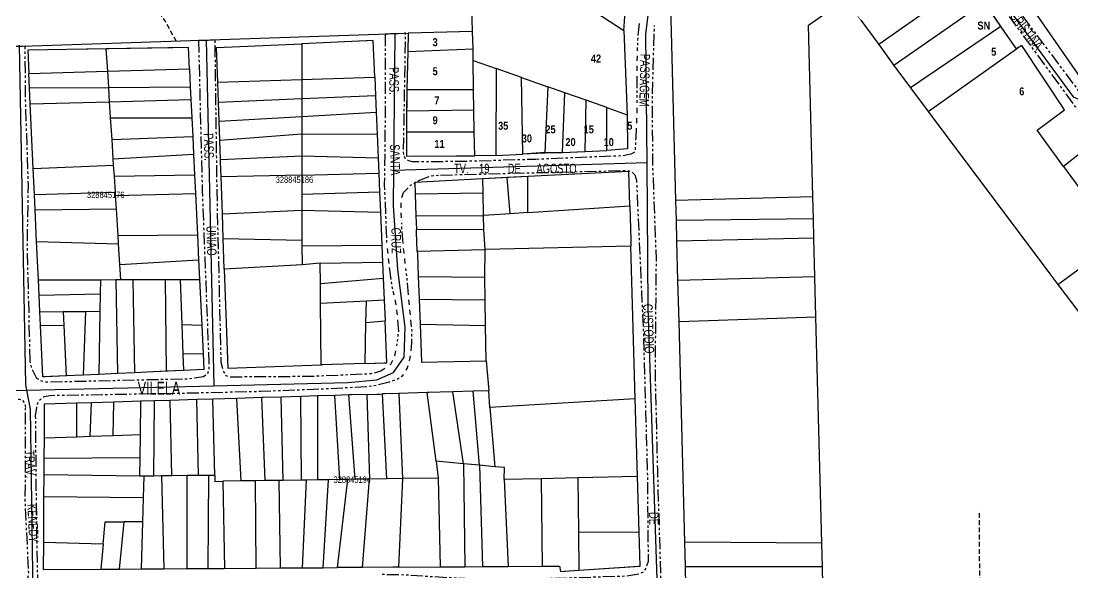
# Model space of a CAD drawing. Extents: x 204381 to 207261, y 4847713 to 4851061.
# Drawn here: x 205040.5 to 205369, y 4848781.6 to 4848954.1 of the extents above; entities that cross this region are included whole.
import ezdxf
from ezdxf.enums import TextEntityAlignment as Align

# ---------------------------------------------------------------- set-up
doc = ezdxf.new("R2010")
doc.units = 0
doc.header["$LTSCALE"] = 1.5
doc.header["$MEASUREMENT"] = 0
doc.linetypes.add('PHANTOMX2', pattern=[5, 2.5, -0.5, 0.5, -0.5, 0.5, -0.5])
doc.linetypes.add('TRACO_15', pattern=[3, 2, -1])
for name, color, linetype in [('CD-MALHA-LOTES', 40, 'CONTINUOUS'), ('CD_TXT_QUADRA', 7, 'CONTINUOUS'), ('RU-QUADRAS', 210, 'CONTINUOUS'), ('SV-CAMINHO-TRILHA', 20, 'CONTINUOUS'), ('SV-EIXO-RUA-N-PAV', 6, 'CONTINUOUS'), ('SV-RUA-NAO-PAV-S-GUIA-C-GUIA', 7, 'PHANTOMX2'), ('SV-TXT-RUA-N-PAV-S-GUIA-C-GUIA', 7, 'CONTINUOUS'), ('SV-TXT-VIAS-CONSTR', 7, 'CONTINUOUS'), ('Th_NmrPort', 7, 'CONTINUOUS')]:
    doc.layers.add(name, color=color, linetype=linetype)
doc.styles.add('3288-45-2D_TXT$0$ARIAL', font='ARIAL.TTF')
doc.styles.add('ARIAL', font='ARIAL.TTF')
doc.styles.get("Standard").update_dxf_attribs({"font": 'swisscbo.ttf'})

msp = doc.modelspace()

# ---------------------------------------------------------------- linework, layer by layer
at = {"layer": 'CD-MALHA-LOTES'}
for points in [[(205245.02, 4848898.07), (205243.24, 4848966.99), (205246.98, 4848975.34), (205248.97, 4848978.37), (205250.61, 4848980.32), (205252.41, 4848981.85), (205254.56, 4848983.14), (205257.48, 4848984.62), (205259.07, 4848984.93), (205260.4, 4848985.34), (205262.06, 4848985.76), (205264.15, 4848985.66), (205265.48, 4848985.29), (205268.67, 4848980.11), (205271.49, 4848978.06), (205277.95, 4848978.88), (205280.62, 4848982.62), (205286.25, 4848981.4), (205297.86, 4848961.02)], [(205287.8, 4848899.14), (205286.41, 4848952.84), (205297.86, 4848961.02)], [(205101.91, 4848935.02), (205101.53, 4848945.85), (205128.15, 4848947.03)], [(205150.95, 4848936.59), (205150.47, 4848948.02), (205128.15, 4848947.03)], [(205128.15, 4848947.03), (205128.17, 4848935.86)], [(205067.1, 4848945.42), (205042.57, 4848945.03), (205042.9, 4848937.75)], [(205093.06, 4848939.21), (205092.74, 4848945.82), (205067.1, 4848945.42)], [(205067.54, 4848938.47), (205067.1, 4848945.42)], [(205042.9, 4848937.75), (205067.54, 4848938.47)], [(205043.11, 4848933.22), (205042.9, 4848937.75)], [(205067.54, 4848938.47), (205093.06, 4848939.21)], [(205067.86, 4848933.4), (205067.54, 4848938.47)], [(205093.06, 4848939.21), (205093.33, 4848933.6)], [(205067.86, 4848933.4), (205093.33, 4848933.6)], [(205093.33, 4848933.6), (205093.53, 4848929.59)], [(205101.91, 4848935.02), (205128.17, 4848935.86)], [(205102.13, 4848928.8), (205101.91, 4848935.02)], [(205128.17, 4848935.86), (205150.95, 4848936.59)], [(205128.17, 4848935.86), (205128.17, 4848929.9)], [(205150.95, 4848936.59), (205151.19, 4848930.87)], [(205043.11, 4848933.22), (205067.86, 4848933.4)], [(205043.34, 4848928.25), (205043.11, 4848933.22)], [(205068.14, 4848928.91), (205067.86, 4848933.4)], [(205128.17, 4848929.9), (205151.19, 4848930.87)], [(205151.19, 4848930.87), (205151.42, 4848925.6)], [(205043.34, 4848928.25), (205068.14, 4848928.91)], [(205044.27, 4848908.07), (205043.34, 4848928.25)], [(205068.14, 4848928.91), (205093.53, 4848929.59)], [(205068.46, 4848923.85), (205068.14, 4848928.91)], [(205093.53, 4848929.59), (205093.8, 4848923.86)], [(205102.13, 4848928.8), (205128.17, 4848929.9)], [(205102.33, 4848922.83), (205102.13, 4848928.8)], [(205128.17, 4848929.9), (205128.18, 4848924.29)], [(205068.46, 4848923.85), (205093.8, 4848923.86)], [(205068.89, 4848917.11), (205068.46, 4848923.85)], [(205093.8, 4848923.86), (205094.09, 4848918.01)], [(205102.33, 4848922.83), (205128.18, 4848924.29)], [(205128.18, 4848924.29), (205151.42, 4848925.6)], [(205128.18, 4848924.29), (205128.18, 4848918.91)], [(205151.42, 4848925.6), (205151.7, 4848918.76)], [(205102.55, 4848916.84), (205102.33, 4848922.83)], [(205068.89, 4848917.11), (205094.09, 4848918.01)], [(205069.27, 4848911.05), (205068.89, 4848917.11)], [(205094.09, 4848918.01), (205094.35, 4848912.47)], [(205102.55, 4848916.84), (205128.18, 4848918.91)], [(205128.18, 4848918.91), (205128.19, 4848912.04)], [(205128.18, 4848918.91), (205151.7, 4848918.76)], [(205151.7, 4848918.76), (205152.01, 4848911.41)], [(205102.76, 4848910.84), (205102.55, 4848916.84)], [(205069.27, 4848911.05), (205094.35, 4848912.47)], [(205069.39, 4848909.11), (205069.27, 4848911.05)], [(205094.35, 4848912.47), (205094.66, 4848906.08)], [(205102.76, 4848910.84), (205128.19, 4848912.04)], [(205102.94, 4848905.47), (205102.79, 4848909.97), (205102.76, 4848910.84)], [(205128.19, 4848912.04), (205152.01, 4848911.41)], [(205128.19, 4848912.04), (205128.2, 4848905.96)], [(205152.01, 4848911.41), (205152.22, 4848906.59)], [(205044.27, 4848908.07), (205069.39, 4848909.11)], [(205044.65, 4848899.85), (205044.27, 4848908.07)], [(205069.61, 4848905.65), (205069.39, 4848909.11)], [(205230.61, 4848896.36), (205230.31, 4848907.13), (205198.73, 4848905.5)], [(205069.61, 4848905.65), (205094.66, 4848906.08)], [(205069.93, 4848900.6), (205069.61, 4848905.65)], [(205094.66, 4848906.08), (205094.94, 4848900.18)], [(205128.2, 4848905.96), (205102.94, 4848905.47)], [(205103.35, 4848893.9), (205102.94, 4848905.47)], [(205128.2, 4848905.96), (205152.22, 4848906.59)], [(205128.2, 4848905.96), (205128.2, 4848900.03)], [(205152.22, 4848906.59), (205152.46, 4848900.74)], [(205184.74, 4848904.78), (205163.42, 4848903.68), (205163.56, 4848900.08)], [(205192.28, 4848905.17), (205184.74, 4848904.78)], [(205184.82, 4848900.38), (205184.74, 4848904.78)], [(205198.73, 4848905.5), (205192.28, 4848905.17)], [(205193.2, 4848893.86), (205192.28, 4848905.17)], [(205198.73, 4848894.23), (205198.73, 4848905.5)], [(205044.65, 4848899.85), (205069.93, 4848900.6)], [(205070, 4848899.59), (205069.93, 4848900.6)], [(205128.2, 4848900.03), (205152.46, 4848900.74)], [(205152.46, 4848900.74), (205152.73, 4848894.38)], [(205044.86, 4848895.13), (205044.65, 4848899.85)], [(205070, 4848899.59), (205094.94, 4848900.18)], [(205070.26, 4848895.41), (205070, 4848899.59)], [(205094.94, 4848900.18), (205095.56, 4848887.32)], [(205128.2, 4848900.03), (205128.21, 4848894.97)], [(205163.56, 4848900.08), (205184.82, 4848900.38)], [(205163.56, 4848900.08), (205163.83, 4848893.18)], [(205184.95, 4848893.3), (205184.82, 4848900.38)], [(205287.8, 4848899.14), (205245.02, 4848898.07)], [(205245.18, 4848891.81), (205245.02, 4848898.07)], [(205287.98, 4848892.32), (205287.8, 4848899.14)], [(205044.86, 4848895.13), (205070.26, 4848895.41)], [(205045.32, 4848885.22), (205044.86, 4848895.13)], [(205070.79, 4848887.04), (205070.26, 4848895.41)], [(205103.35, 4848893.9), (205128.21, 4848894.97)], [(205128.21, 4848894.97), (205128.22, 4848885.59)], [(205128.21, 4848894.97), (205152.73, 4848894.38)], [(205152.73, 4848894.38), (205153.16, 4848884.01)], [(205198.73, 4848894.23), (205193.2, 4848893.86)], [(205198.73, 4848894.23), (205230.61, 4848896.36)], [(205230.61, 4848896.36), (205230.92, 4848885.67), (205230.97, 4848883.77)], [(205103.62, 4848886.12), (205103.35, 4848893.9)], [(205163.83, 4848893.18), (205184.95, 4848893.3)], [(205163.83, 4848893.18), (205163.99, 4848888.95)], [(205193.2, 4848893.86), (205184.95, 4848893.3)], [(205185.03, 4848889.1), (205184.95, 4848893.3)], [(205287.98, 4848892.32), (205245.18, 4848891.81)], [(205245.35, 4848885.33), (205245.18, 4848891.81)], [(205288.14, 4848886.21), (205287.98, 4848892.32)], [(205163.99, 4848888.95), (205185.03, 4848889.1)], [(205164.25, 4848882.22), (205164.03, 4848888.09), (205163.99, 4848888.95)], [(205185.48, 4848882.7), (205185.03, 4848889.1)], [(205045.87, 4848873.2), (205045.32, 4848885.22)], [(205045.32, 4848885.22), (205070.95, 4848884.48)], [(205070.79, 4848887.04), (205095.56, 4848887.32)], [(205070.95, 4848884.48), (205070.79, 4848887.04)], [(205071.36, 4848877.97), (205070.95, 4848884.48)], [(205095.56, 4848887.32), (205095.94, 4848879.48)], [(205103.96, 4848876.52), (205103.62, 4848886.12)], [(205103.62, 4848886.12), (205128.22, 4848885.59)], [(205128.22, 4848885.59), (205128.22, 4848883.9)], [(205288.14, 4848886.21), (205245.35, 4848885.33)], [(205245.67, 4848873), (205245.35, 4848885.33)], [(205288.45, 4848874.12), (205288.14, 4848886.21)], [(205128.22, 4848883.9), (205153.16, 4848884.01)], [(205128.22, 4848883.9), (205128.23, 4848877.96)], [(205153.16, 4848884.01), (205153.39, 4848878.71)], [(205164.25, 4848882.22), (205185.48, 4848882.7)], [(205164.25, 4848882.22), (205164.29, 4848881.21), (205164.56, 4848874.31)], [(205185.31, 4848874.03), (205185.48, 4848882.7)], [(205230.97, 4848883.77), (205185.48, 4848882.7)], [(205232.34, 4848836.02), (205230.97, 4848883.77)], [(205071.36, 4848877.97), (205095.94, 4848879.48)], [(205071.66, 4848873.29), (205071.36, 4848877.97)], [(205095.94, 4848879.48), (205096.24, 4848873.37)], [(205128.23, 4848877.96), (205103.96, 4848876.52)], [(205133.91, 4848878.42), (205128.23, 4848877.96)], [(205133.91, 4848878.42), (205153.39, 4848878.71)], [(205133.96, 4848872.06), (205133.91, 4848878.42)], [(205153.39, 4848878.71), (205153.6, 4848873.76)], [(205103.96, 4848876.52), (205105.04, 4848845.61), (205134.17, 4848846.61)], [(205164.56, 4848874.31), (205164.83, 4848867.18)], [(205164.56, 4848874.31), (205185.31, 4848874.03)], [(205045.87, 4848873.2), (205065.29, 4848873.27)], [(205046.09, 4848868.47), (205045.87, 4848873.2)], [(205065.29, 4848873.27), (205065.21, 4848868.87)], [(205065.29, 4848873.27), (205070.07, 4848873.28)], [(205070.07, 4848873.28), (205071.66, 4848873.29)], [(205070.07, 4848873.28), (205070.64, 4848843.92)], [(205071.66, 4848873.29), (205075.37, 4848873.3)], [(205075.37, 4848873.3), (205085.45, 4848873.34)], [(205075.37, 4848873.3), (205075.86, 4848844.16)], [(205085.45, 4848873.34), (205090.16, 4848873.35)], [(205085.45, 4848873.34), (205085.79, 4848844.62)], [(205090.16, 4848873.35), (205096.24, 4848873.37)], [(205090.16, 4848873.35), (205090.66, 4848859.28)], [(205096.24, 4848873.37), (205096.93, 4848859.02)], [(205133.96, 4848872.06), (205153.6, 4848873.76)], [(205134.01, 4848865.88), (205133.96, 4848872.06)], [(205153.6, 4848873.76), (205153.88, 4848866.99)], [(205185.44, 4848866.96), (205185.31, 4848874.03)], [(205288.45, 4848874.12), (205245.67, 4848873)], [(205246, 4848860.12), (205245.67, 4848873)], [(205288.78, 4848861.5), (205288.45, 4848874.12)], [(205046.09, 4848868.47), (205065.21, 4848868.87)], [(205046.33, 4848863.26), (205046.09, 4848868.47)], [(205065.21, 4848868.87), (205065.11, 4848863.37)], [(205134.01, 4848865.88), (205148.33, 4848866.68)], [(205134.17, 4848846.61), (205134.01, 4848865.88)], [(205148.2, 4848859.86), (205148.33, 4848866.68)], [(205148.33, 4848866.68), (205153.88, 4848866.99)], [(205153.88, 4848866.99), (205154.16, 4848860.36)], [(205164.83, 4848867.18), (205165.14, 4848859.34)], [(205164.83, 4848867.18), (205185.44, 4848866.96)], [(205185.58, 4848858.95), (205185.44, 4848866.96)], [(205046.33, 4848863.26), (205053.59, 4848863.3)], [(205046.52, 4848859), (205046.33, 4848863.26)], [(205053.59, 4848863.3), (205060.55, 4848863.34)], [(205053.59, 4848863.3), (205053.81, 4848858.96)], [(205060.55, 4848863.34), (205059.91, 4848843.42)], [(205060.55, 4848863.34), (205065.11, 4848863.37)], [(205065.11, 4848863.37), (205064.74, 4848843.64)], [(205288.78, 4848861.5), (205246, 4848860.12)], [(205290.62, 4848790.92), (205288.78, 4848861.5)], [(205054.6, 4848843.18), (205047.27, 4848842.84), (205046.52, 4848859)], [(205046.52, 4848859), (205053.81, 4848858.96)], [(205053.81, 4848858.96), (205054.6, 4848843.18)], [(205090.66, 4848859.28), (205096.93, 4848859.02)], [(205090.66, 4848859.28), (205090.99, 4848849.98)], [(205096.93, 4848859.02), (205097.36, 4848850.11)], [(205147.96, 4848847.08), (205154.71, 4848847.31), (205154.16, 4848860.36)], [(205147.96, 4848847.08), (205148.2, 4848859.86)], [(205148.2, 4848859.86), (205154.16, 4848860.36)], [(205165.14, 4848859.34), (205165.59, 4848847.45), (205185.79, 4848847.87)], [(205165.14, 4848859.34), (205185.58, 4848858.95)], [(205185.79, 4848847.87), (205185.58, 4848858.95)], [(205247.78, 4848791.2), (205246, 4848860.12)], [(205097.36, 4848850.11), (205090.99, 4848849.98)], [(205090.99, 4848849.98), (205091.17, 4848844.86)], [(205097.36, 4848850.11), (205097.6, 4848845.16), (205091.17, 4848844.86)], [(205091.17, 4848844.86), (205085.79, 4848844.62)], [(205147.96, 4848847.08), (205134.17, 4848846.61)], [(205185.79, 4848847.87), (205186.61, 4848838.54)], [(205059.91, 4848843.42), (205054.6, 4848843.18)], [(205064.74, 4848843.64), (205059.91, 4848843.42)], [(205070.64, 4848843.92), (205064.74, 4848843.64)], [(205075.86, 4848844.16), (205070.64, 4848843.92)], [(205085.79, 4848844.62), (205075.86, 4848844.16)], [(205175.31, 4848838.2), (205167.28, 4848837.96)], [(205181.65, 4848838.39), (205175.31, 4848838.2)], [(205178.72, 4848815.7), (205175.31, 4848838.2)], [(205186.61, 4848838.54), (205181.65, 4848838.39)], [(205183.64, 4848815.25), (205181.65, 4848838.39)], [(205186.92, 4848833.3), (205186.61, 4848838.54)], [(205069.45, 4848835), (205062.49, 4848834.79)], [(205069.29, 4848824.49), (205069.45, 4848835)], [(205077.9, 4848835.26), (205069.45, 4848835)], [(205077.76, 4848824.8), (205077.9, 4848835.26)], [(205082.15, 4848835.39), (205077.9, 4848835.26)], [(205081.96, 4848811.88), (205082.15, 4848835.39)], [(205087.01, 4848835.53), (205082.15, 4848835.39)], [(205095.41, 4848835.79), (205087.01, 4848835.53)], [(205087.53, 4848811.94), (205087.01, 4848835.53)], [(205100.33, 4848835.94), (205095.41, 4848835.79)], [(205095.94, 4848812.03), (205095.41, 4848835.79)], [(205107.87, 4848836.16), (205100.33, 4848835.94)], [(205101.02, 4848812.09), (205100.33, 4848835.94)], [(205115.68, 4848836.4), (205107.87, 4848836.16)], [(205109.19, 4848810.32), (205107.87, 4848836.16)], [(205121.67, 4848836.58), (205115.68, 4848836.4)], [(205116.76, 4848810.43), (205115.68, 4848836.4)], [(205127.83, 4848836.77), (205121.67, 4848836.58)], [(205122.3, 4848810.51), (205121.67, 4848836.58)], [(205133.15, 4848836.93), (205127.83, 4848836.77)], [(205128.03, 4848810.6), (205127.83, 4848836.77)], [(205138.45, 4848837.09), (205133.15, 4848836.93)], [(205133.21, 4848810.68), (205133.15, 4848836.93)], [(205142.86, 4848837.22), (205138.45, 4848837.09)], [(205140.04, 4848810.78), (205138.45, 4848837.09)], [(205148.52, 4848837.39), (205142.86, 4848837.22)], [(205144.8, 4848810.85), (205142.86, 4848837.22)], [(205148.52, 4848837.39), (205152.59, 4848837.51), (205153.42, 4848837.54)], [(205148.52, 4848837.39), (205149.31, 4848810.92)], [(205158.51, 4848837.69), (205153.42, 4848837.54)], [(205154.72, 4848811), (205153.42, 4848837.54)], [(205167.28, 4848837.96), (205158.51, 4848837.69)], [(205158.51, 4848837.69), (205159.62, 4848811.07)], [(205170.18, 4848816.49), (205167.28, 4848837.96)], [(205232.34, 4848836.02), (205186.92, 4848833.3)], [(205233.03, 4848811.68), (205232.34, 4848836.02)], [(205057.9, 4848834.65), (205047.72, 4848834.35), (205047.65, 4848823.69)], [(205057.86, 4848824.07), (205057.9, 4848834.65)], [(205062.49, 4848834.79), (205057.9, 4848834.65)], [(205062.04, 4848824.22), (205062.49, 4848834.79)], [(205186.92, 4848833.3), (205188.51, 4848814.8)], [(205047.65, 4848823.69), (205047.61, 4848817.34)], [(205057.86, 4848824.07), (205047.65, 4848823.69)], [(205062.04, 4848824.22), (205057.86, 4848824.07)], [(205069.29, 4848824.49), (205062.04, 4848824.22)], [(205077.76, 4848824.8), (205069.29, 4848824.49)], [(205077.67, 4848817.57), (205077.76, 4848824.8)], [(205047.61, 4848817.34), (205047.57, 4848812.26)], [(205077.67, 4848817.57), (205047.61, 4848817.34)], [(205077.6, 4848811.83), (205077.67, 4848817.57)], [(205170.18, 4848816.49), (205170.73, 4848811.24)], [(205178.72, 4848815.7), (205170.18, 4848816.49)], [(205178.72, 4848815.7), (205179.1, 4848783.51)], [(205183.64, 4848815.25), (205178.72, 4848815.7)], [(205183.64, 4848815.25), (205184.6, 4848783.55)], [(205188.51, 4848814.8), (205183.64, 4848815.25)], [(205047.57, 4848812.26), (205047.53, 4848805.35)], [(205077.6, 4848811.83), (205047.57, 4848812.26)], [(205081.96, 4848811.88), (205078.9, 4848811.84)], [(205084.31, 4848811.9), (205081.96, 4848811.88)], [(205087.53, 4848811.94), (205084.31, 4848811.9)], [(205084.31, 4848811.9), (205085.11, 4848782.88)], [(205092.36, 4848811.99), (205087.53, 4848811.94)], [(205095.94, 4848812.03), (205092.36, 4848811.99)], [(205092.37, 4848782.93), (205092.36, 4848811.99)], [(205099.08, 4848812.07), (205095.94, 4848812.03)], [(205098.91, 4848782.98), (205099.08, 4848812.07)], [(205101.02, 4848812.09), (205099.08, 4848812.07)], [(205101.02, 4848812.09), (205101.02, 4848810.19), (205103.52, 4848810.23)], [(205191.33, 4848810.79), (205191.48, 4848814.53), (205188.51, 4848814.8)], [(205078.9, 4848811.84), (205077.6, 4848811.83)], [(205078.72, 4848805.09), (205078.9, 4848811.84)], [(205109.19, 4848810.32), (205103.52, 4848810.23)], [(205103.52, 4848810.23), (205104.03, 4848783.01)], [(205113.73, 4848810.38), (205109.19, 4848810.32)], [(205116.76, 4848810.43), (205113.73, 4848810.38)], [(205113.87, 4848783.08), (205113.73, 4848810.38)], [(205121.11, 4848810.5), (205116.76, 4848810.43)], [(205122.3, 4848810.51), (205121.11, 4848810.5)], [(205121.48, 4848783.13), (205121.11, 4848810.5)], [(205128.03, 4848810.6), (205122.3, 4848810.51)], [(205129.57, 4848810.62), (205128.03, 4848810.6)], [(205129.57, 4848810.62), (205128.26, 4848783.17)], [(205133.21, 4848810.68), (205129.57, 4848810.62)], [(205136.55, 4848810.73), (205133.21, 4848810.68)], [(205134.85, 4848783.22), (205136.55, 4848810.73)], [(205140.04, 4848810.78), (205136.55, 4848810.73)], [(205142.44, 4848810.82), (205139.24, 4848783.25)], [(205142.44, 4848810.82), (205140.04, 4848810.78)], [(205144.8, 4848810.85), (205142.44, 4848810.82)], [(205149.31, 4848810.92), (205144.8, 4848810.85)], [(205147.08, 4848783.3), (205149.31, 4848810.92)], [(205154.72, 4848811), (205149.31, 4848810.92)], [(205159.62, 4848811.07), (205154.72, 4848811)], [(205159.62, 4848811.07), (205158.37, 4848783.37)], [(205170.73, 4848811.24), (205159.62, 4848811.07)], [(205170.73, 4848811.24), (205171.39, 4848783.46)], [(205202.95, 4848811.04), (205191.33, 4848810.79)], [(205191.33, 4848810.79), (205192.64, 4848783.6)], [(205214.43, 4848811.28), (205202.95, 4848811.04)], [(205202.95, 4848811.04), (205203.23, 4848783.67)], [(205233.03, 4848811.68), (205214.43, 4848811.28)], [(205214.43, 4848811.28), (205214.61, 4848794.19)], [(205233.53, 4848794.33), (205233.03, 4848811.68)], [(205047.53, 4848805.35), (205047.43, 4848791.1)], [(205078.72, 4848805.09), (205047.53, 4848805.35)], [(205078.52, 4848797.58), (205078.72, 4848805.09)], [(205066.12, 4848790.61), (205066.79, 4848797.52), (205072.69, 4848797.55)], [(205071.25, 4848782.79), (205072.69, 4848797.55)], [(205078.52, 4848797.58), (205072.69, 4848797.55)], [(205078.13, 4848782.84), (205078.52, 4848797.58)], [(205233.53, 4848794.33), (205214.61, 4848794.19)], [(205214.61, 4848794.19), (205214.74, 4848782.46)], [(205214.74, 4848782.46), (205233.83, 4848783.74), (205233.53, 4848794.33)], [(205047.43, 4848791.1), (205047.38, 4848782.63), (205065.37, 4848782.75)], [(205066.12, 4848790.61), (205047.43, 4848791.1)], [(205066.12, 4848790.61), (205065.37, 4848782.75)], [(205290.62, 4848790.92), (205247.78, 4848791.2)], [(205247.98, 4848783.44), (205247.78, 4848791.2)], [(205290.81, 4848783.45), (205290.62, 4848790.92)], [(205065.37, 4848782.75), (205071.25, 4848782.79)], [(205071.25, 4848782.79), (205078.13, 4848782.84)], [(205078.13, 4848782.84), (205085.11, 4848782.88)], [(205085.11, 4848782.88), (205092.37, 4848782.93)], [(205092.37, 4848782.93), (205098.91, 4848782.98)], [(205098.91, 4848782.98), (205104.03, 4848783.01)], [(205104.03, 4848783.01), (205113.87, 4848783.08)], [(205113.87, 4848783.08), (205121.48, 4848783.13)], [(205121.48, 4848783.13), (205128.26, 4848783.17)], [(205128.26, 4848783.17), (205134.85, 4848783.22)], [(205134.85, 4848783.22), (205139.24, 4848783.25)], [(205147.08, 4848783.3), (205145.4, 4848783.29), (205139.24, 4848783.25)], [(205158.37, 4848783.37), (205156.64, 4848783.36), (205147.08, 4848783.3)], [(205158.37, 4848783.37), (205171.39, 4848783.46)], [(205171.39, 4848783.46), (205179.1, 4848783.51)], [(205179.1, 4848783.51), (205184.6, 4848783.55)], [(205184.6, 4848783.55), (205192.64, 4848783.6)], [(205192.64, 4848783.6), (205203.23, 4848783.67)], [(205203.23, 4848783.67), (205208.67, 4848783.71), (205208.98, 4848782.07), (205214.74, 4848782.46)], [(205290.81, 4848783.45), (205247.98, 4848783.44)], [(205248.14, 4848777.44), (205247.98, 4848783.44)], [(205290.96, 4848777.81), (205290.81, 4848783.45)]]:
    msp.add_lwpolyline(points, dxfattribs=at)
at = {"layer": 'CD-MALHA-LOTES', "linetype": 'Continuous'}
for points in [[(205180.63, 4848982.69), (205228.71, 4848951.19)], [(205181.46, 4848950.83), (205180.63, 4848982.69)], [(205228.71, 4848951.19), (205230.12, 4848969.82)], [(205336.84, 4848966.81), (205308.44, 4848946.85)], [(205341.39, 4848959.94), (205313.07, 4848940.2)], [(205346.51, 4848952.47), (205341.39, 4848959.94)], [(205355, 4848960.01), (205372.91, 4848934.05)], [(205302.77, 4848954.39), (205308.44, 4848946.85)], [(204975.85, 4848944.05), (205161.37, 4848950.34)], [(205161.37, 4848950.34), (205161.31, 4848944.63)], [(205181.46, 4848950.83), (205161.37, 4848950.34)], [(205181.69, 4848945.4), (205181.46, 4848950.83)], [(205228.71, 4848951.19), (205229.82, 4848924.83)], [(205346.51, 4848952.47), (205318.25, 4848933.28)], [(205351.46, 4848945.43), (205346.51, 4848952.47)], [(205308.44, 4848946.85), (205313.07, 4848940.2)], [(205161.31, 4848944.63), (205161.02, 4848932.61)], [(205161.31, 4848944.63), (205181.69, 4848945.4)], [(205181.64, 4848941.84), (205181.69, 4848945.4)], [(205323.79, 4848925.87), (205351.46, 4848945.43)], [(205353.03, 4848946.54), (205351.46, 4848945.43)], [(205366.42, 4848926.33), (205353.03, 4848946.54)], [(205181.64, 4848941.84), (205188.91, 4848939.26)], [(205181.76, 4848932.58), (205181.64, 4848941.84)], [(205313.07, 4848940.2), (205318.25, 4848933.28)], [(205188.91, 4848939.26), (205188.8, 4848912.12)], [(205196.82, 4848936.49), (205188.91, 4848939.26)], [(205196.82, 4848936.49), (205204.99, 4848933.6)], [(205197.16, 4848912.51), (205196.82, 4848936.49)], [(205204.99, 4848933.6), (205204.06, 4848913)], [(205210.36, 4848931.71), (205204.99, 4848933.6)], [(205161.02, 4848932.61), (205160.88, 4848925.91)], [(205181.76, 4848932.58), (205161.02, 4848932.61)], [(205181.9, 4848926.23), (205181.76, 4848932.58)], [(205209.61, 4848913.01), (205210.36, 4848931.71)], [(205217.01, 4848929.36), (205210.36, 4848931.71)], [(205318.25, 4848933.28), (205323.79, 4848925.87)], [(205216.66, 4848913.33), (205217.01, 4848929.36)], [(205223.49, 4848927.07), (205217.01, 4848929.36)], [(205223.45, 4848913.67), (205223.49, 4848927.07)], [(205223.49, 4848927.07), (205229.82, 4848924.83)], [(205181.9, 4848926.23), (205160.88, 4848925.91)], [(205160.88, 4848925.91), (205160.89, 4848919.51)], [(205182.05, 4848919.47), (205181.9, 4848926.23)], [(205229.82, 4848924.83), (205229.95, 4848914.23)], [(205323.79, 4848925.87), (205361.78, 4848875.08)], [(205357.84, 4848920.06), (205366.42, 4848926.33)], [(205160.89, 4848919.51), (205182.05, 4848919.47)], [(205160.89, 4848919.51), (205160.91, 4848911.86)], [(205182.22, 4848912.03), (205182.05, 4848919.47)], [(205366.13, 4848908.65), (205357.84, 4848920.06)], [(205229.95, 4848914.23), (205223.45, 4848913.67)], [(205373.99, 4848914.9), (205366.13, 4848908.65)], [(205160.91, 4848911.86), (205182.22, 4848912.03)], [(205188.8, 4848912.12), (205182.22, 4848912.03)], [(205188.8, 4848912.12), (205197.16, 4848912.51)], [(205204.06, 4848913), (205197.16, 4848912.51)], [(205204.06, 4848913), (205209.61, 4848913.01)], [(205209.61, 4848913.01), (205216.66, 4848913.33)], [(205216.66, 4848913.33), (205223.45, 4848913.67)], [(205366.13, 4848908.65), (205383.05, 4848885.49)], [(205364.31, 4848871.73), (205383.05, 4848885.49)], [(205361.78, 4848875.08), (205364.31, 4848871.73)], [(205364.31, 4848871.73), (205387.99, 4848840.64)]]:
    msp.add_lwpolyline(points, dxfattribs=at)
at = {"layer": 'RU-QUADRAS', "color": 6, "linetype": 'Continuous', "const_width": 0.18}
for points in [[(205626.68, 4849263.83, 0.003316), (205455.52, 4849138.96, -0.006198), (205391.26, 4849093.28), (205267.37, 4849003.05), (205274.12, 4848994.14), (205244.28, 4848988.93), (205236.59, 4848981.24), (205230.12, 4848969.82), (205228.71, 4848951.19, -0.014912), (205229.95, 4848914.23), (205223.45, 4848913.67), (205188.8, 4848912.12), (205160.91, 4848911.86), (205161.37, 4848950.34), (204691.99, 4848934.59), (204689.56, 4849036.86), (204682.04, 4849310.52, 0.006191)], [(205427.34, 4848788.96, -0.005583), (205297.86, 4848961.02), (205326.93, 4848980.34), (205336.84, 4848966.81), (205351.46, 4848945.43), (205353.03, 4848946.54), (205366.42, 4848926.33), (205357.84, 4848920.06), (205366.13, 4848908.65), (205389.66, 4848927.35)], [(205297.86, 4848961.02, 0.00551), (205387.99, 4848840.64)]]:
    msp.add_lwpolyline(points, format="xyb", dxfattribs=at)
for points in [[(205337.78, 4848984.81), (205371.48, 4849008.62), (205409.58, 4849036.62), (205427.59, 4849050.68), (205457.18, 4849072.04), (205493.67, 4849025.04), (205470.03, 4849005.58), (205372.91, 4848934.05)], [(205101.53, 4848945.85), (205150.47, 4848948.02), (205154.71, 4848847.31), (205105.04, 4848845.61)], [(205042.57, 4848945.03), (205092.74, 4848945.82), (205097.6, 4848845.16), (205047.27, 4848842.84)], [(205047.38, 4848782.63), (205047.72, 4848834.35), (205186.61, 4848838.54), (205185.79, 4848847.87), (205165.59, 4848847.45), (205163.42, 4848903.68), (205230.31, 4848907.13), (205233.83, 4848783.74), (205208.98, 4848782.07), (205208.67, 4848783.71)]]:
    msp.add_lwpolyline(points, close=True, dxfattribs=at)
msp.add_lwpolyline([(204962.07, 4848635.96), (205190.61, 4848639.67), (205191.32, 4848652.74), (205240.21, 4848653.12), (205240.22, 4848642.3), (205250.88, 4848641.59), (205248.65, 4848712.32), (205292.84, 4848714.03), (205292.29, 4848719.67), (205249.62, 4848719.95), (205243.24, 4848966.99)], dxfattribs=at)
at = {"layer": 'SV-CAMINHO-TRILHA', "linetype": 'TRACO_15', "ltscale": 0.5, "flags": 128}
for points in [[(205089, 4848947.78), (205085.44, 4848954.18), (205082.61, 4848958.44), (205080.24, 4848962.9), (205077.82, 4848965.41), (205074.77, 4848968.47)], [(205089, 4848947.78), (205085.44, 4848954.18), (205082.61, 4848958.44), (205080.24, 4848962.9), (205077.82, 4848965.41), (205074.77, 4848968.47)], [(205342.27, 4848632.42), (205342.23, 4848635.53), (205341.76, 4848640.93), (205341.73, 4848646.08), (205341.66, 4848651.48), (205341.69, 4848656.68), (205341.92, 4848662.09), (205342.35, 4848667.69), (205342.43, 4848673.34), (205342.46, 4848678.99), (205342.43, 4848684.09), (205342.01, 4848689.44), (205341.44, 4848695.05), (205341.17, 4848700.55), (205341.2, 4848706.25), (205341.23, 4848712.21), (205341.26, 4848717.51), (205341.14, 4848723.61), (205340.87, 4848728.66), (205340.9, 4848733.66), (205340.88, 4848739.32), (205340.75, 4848744.32), (205340.53, 4848750.02), (205340.32, 4848755.82), (205340.15, 4848761.78), (205340.18, 4848767.13), (205340.15, 4848772.28), (205340.08, 4848777.58), (205339.91, 4848783.23), (205339.89, 4848788.29), (205339.82, 4848794.09), (205339.8, 4848799.24), (205339.81, 4848801.09)], [(205342.27, 4848632.42), (205342.23, 4848635.53), (205341.76, 4848640.93), (205341.73, 4848646.08), (205341.66, 4848651.48), (205341.69, 4848656.68), (205341.92, 4848662.09), (205342.35, 4848667.69), (205342.43, 4848673.34), (205342.46, 4848678.99), (205342.43, 4848684.09), (205342.01, 4848689.44), (205341.44, 4848695.05), (205341.17, 4848700.55), (205341.2, 4848706.25), (205341.23, 4848712.21), (205341.26, 4848717.51), (205341.14, 4848723.61), (205340.87, 4848728.66), (205340.9, 4848733.66), (205340.88, 4848739.32), (205340.75, 4848744.32), (205340.53, 4848750.02), (205340.32, 4848755.82), (205340.15, 4848761.78), (205340.18, 4848767.13), (205340.15, 4848772.28), (205340.08, 4848777.58), (205339.91, 4848783.23), (205339.89, 4848788.29), (205339.82, 4848794.09), (205339.8, 4848799.24), (205339.81, 4848801.09)]]:
    msp.add_lwpolyline(points, dxfattribs=at)
at = {"layer": 'SV-EIXO-RUA-N-PAV', "flags": 128}
for points in [[(205328.53, 4848987.53), (205336.52, 4848974.94), (205369.07, 4848930.41), (205372.75, 4848928.88), (205377.05, 4848930.72)], [(205328.53, 4848987.53), (205336.52, 4848974.94), (205369.07, 4848930.41), (205372.75, 4848928.88), (205377.05, 4848930.72)], [(205023.83, 4848639.7), (205061.92, 4848640.96), (205073.74, 4848641.36), (205117.62, 4848644.67), (205120.93, 4848644.56), (205140.57, 4848643.96), (205154.76, 4848644.43), (205171.32, 4848646.8), (205178.66, 4848650.13), (205184.33, 4848652.71), (205194.5, 4848654.37), (205238.5, 4848655.31), (205241.81, 4848656.85), (205243, 4848662.05), (205241.62, 4848704.17), (205239.15, 4848779.55), (205236.37, 4848864.43), (205236, 4848909.81), (205235.66, 4848950.18), (205237.67, 4848966.86)], [(205023.83, 4848639.7), (205061.92, 4848640.96), (205073.74, 4848641.36), (205117.62, 4848644.67), (205120.93, 4848644.56), (205140.57, 4848643.96), (205154.76, 4848644.43), (205171.32, 4848646.8), (205178.66, 4848650.13), (205184.33, 4848652.71), (205194.5, 4848654.37), (205238.5, 4848655.31), (205241.81, 4848656.85), (205243, 4848662.05), (205241.62, 4848704.17), (205239.15, 4848779.55), (205236.37, 4848864.43), (205236, 4848909.81), (205235.66, 4848950.18), (205237.67, 4848966.86)], [(204674.43, 4848829.35), (204711.88, 4848830.8), (204795.33, 4848831.31), (204804.96, 4848831.37), (204819.79, 4848832.8), (204825.21, 4848834.51), (204858.08, 4848835.89), (204865.97, 4848836.22), (204922.23, 4848836.45), (204982.15, 4848837.83), (205042.21, 4848838.68), (205042.21, 4848838.68), (205100.66, 4848840.07), (205142.51, 4848841.07), (205151.63, 4848841.92), (205156.77, 4848844.2), (205160.19, 4848849.05), (205160.47, 4848858.46), (205158.19, 4848876.42), (205156.77, 4848896.37), (205156.88, 4848907.44), (205157.34, 4848950.25)], [(204674.43, 4848829.35), (204711.88, 4848830.8), (204795.33, 4848831.31), (204804.96, 4848831.37), (204819.79, 4848832.8), (204825.21, 4848834.51), (204858.08, 4848835.89), (204865.97, 4848836.22), (204922.23, 4848836.45), (204982.15, 4848837.83), (205042.21, 4848838.68), (205042.21, 4848838.68), (205100.66, 4848840.07), (205142.51, 4848841.07), (205151.63, 4848841.92), (205156.77, 4848844.2), (205160.19, 4848849.05), (205160.47, 4848858.46), (205158.19, 4848876.42), (205156.77, 4848896.37), (205156.88, 4848907.44), (205157.34, 4848950.25)], [(205098.32, 4848948.26), (205100.66, 4848840.07)], [(205098.32, 4848948.26), (205100.66, 4848840.07)], [(205039.88, 4848946.55), (205041.87, 4848840.5), (205042.21, 4848838.68), (205043.3, 4848832.8), (205044.19, 4848774.38)], [(205039.88, 4848946.55), (205041.87, 4848840.5), (205042.21, 4848838.68), (205043.3, 4848832.8), (205044.19, 4848774.38)], [(205236, 4848909.81), (205156.88, 4848907.44)], [(205236, 4848909.81), (205156.88, 4848907.44)]]:
    msp.add_lwpolyline(points, dxfattribs=at)
at = {"layer": 'SV-RUA-NAO-PAV-S-GUIA-C-GUIA', "flags": 128}
for points in [[(205340.23, 4848967.68), (205369.67, 4848927.46), (205371.01, 4848926.84), (205372.81, 4848926.52), (205374.46, 4848926.6), (205377.53, 4848928.17), (205390.12, 4848937.28), (205412.96, 4848954.65), (205434.89, 4848969.46), (205480.7, 4848999.79), (205532.28, 4849037.98), (205552.13, 4849053.88), (205563.54, 4849064.81), (205577.84, 4849075.32), (205581.73, 4849077.9), (205604.05, 4849092.7), (205631.92, 4849112.07)], [(205340.23, 4848967.68), (205369.67, 4848927.46), (205371.01, 4848926.84), (205372.81, 4848926.52), (205374.46, 4848926.6), (205377.53, 4848928.17), (205390.12, 4848937.28), (205412.96, 4848954.65), (205434.89, 4848969.46), (205480.7, 4848999.79), (205532.28, 4849037.98), (205552.13, 4849053.88), (205563.54, 4849064.81), (205577.84, 4849075.32), (205581.73, 4849077.9), (205604.05, 4849092.7), (205631.92, 4849112.07)], [(205233.5, 4848953.33), (205233.11, 4848949.37), (205232.93, 4848944.85)], [(205233.5, 4848953.33), (205233.11, 4848949.37), (205232.93, 4848944.85)], [(205154.16, 4848950.08), (205154.2, 4848925.14), (205153.94, 4848903.07), (205154.67, 4848884.97), (205154.7, 4848884.63)], [(205154.16, 4848950.08), (205154.2, 4848925.14), (205153.94, 4848903.07), (205154.67, 4848884.97), (205154.7, 4848884.63)], [(205232.62, 4848920.65), (205232.48, 4848917.62), (205232.31, 4848914.07), (205231.96, 4848913.08), (205230.91, 4848912.51), (205228.35, 4848911.98), (205201.25, 4848910.89), (205177.85, 4848910.19), (205162.72, 4848910.12), (205161.57, 4848910.41), (205160.52, 4848911.08), (205160.05, 4848912.22), (205159.95, 4848913.65), (205160.61, 4848950.32), (205154.16, 4848950.08)], [(205232.62, 4848920.65), (205232.48, 4848917.62), (205232.31, 4848914.07), (205231.96, 4848913.08), (205230.91, 4848912.51), (205228.35, 4848911.98), (205201.25, 4848910.89), (205177.85, 4848910.19), (205162.72, 4848910.12), (205161.57, 4848910.41), (205160.52, 4848911.08), (205160.05, 4848912.22), (205159.95, 4848913.65), (205160.61, 4848950.32), (205154.16, 4848950.08)], [(205197.5, 4848652.08), (205239.48, 4848653.25), (205241.77, 4848654.41), (205243.04, 4848655.58), (205244.11, 4848657.82), (205244.22, 4848661.73), (205244.03, 4848679.34), (205243.91, 4848694.81), (205243.18, 4848709.95), (205241.64, 4848740.57), (205240.48, 4848775.19), (205239.33, 4848814.05), (205238.6, 4848844.82), (205238.93, 4848879.68), (205237.79, 4848910.09), (205237.7, 4848930.7), (205238.13, 4848946.25), (205238.32, 4848952.69)], [(205197.5, 4848652.08), (205239.48, 4848653.25), (205241.77, 4848654.41), (205243.04, 4848655.58), (205244.11, 4848657.82), (205244.22, 4848661.73), (205244.03, 4848679.34), (205243.91, 4848694.81), (205243.18, 4848709.95), (205241.64, 4848740.57), (205240.48, 4848775.19), (205239.33, 4848814.05), (205238.6, 4848844.82), (205238.93, 4848879.68), (205237.79, 4848910.09), (205237.7, 4848930.7), (205238.13, 4848946.25), (205238.32, 4848952.69)], [(205095.89, 4848948), (205097.06, 4848901.01), (205099.12, 4848847.63), (205099.16, 4848845.33), (205098.7, 4848843.83), (205097.45, 4848842.89), (205092.54, 4848842.21), (205048.19, 4848841.19), (205046.68, 4848841.67), (205045.44, 4848842.41), (205044.58, 4848844.02), (205043.71, 4848845.88), (205043.34, 4848847.86), (205043.31, 4848848.16)], [(205095.89, 4848948), (205097.06, 4848901.01), (205099.12, 4848847.63), (205099.16, 4848845.33), (205098.7, 4848843.83), (205097.45, 4848842.89), (205092.54, 4848842.21), (205048.19, 4848841.19), (205046.68, 4848841.67), (205045.44, 4848842.41), (205044.58, 4848844.02), (205043.71, 4848845.88), (205043.34, 4848847.86), (205043.31, 4848848.16)], [(205154.13, 4848845.54), (205152.85, 4848844.62), (205149.8, 4848843.83), (205131.54, 4848842.99), (205105.78, 4848842.81), (205104.55, 4848843.19), (205103.62, 4848844.79), (205103, 4848847.39), (205101.71, 4848900.89), (205101.08, 4848948.17), (205095.89, 4848948)], [(205154.13, 4848845.54), (205152.85, 4848844.62), (205149.8, 4848843.83), (205131.54, 4848842.99), (205105.78, 4848842.81), (205104.55, 4848843.19), (205103.62, 4848844.79), (205103, 4848847.39), (205101.71, 4848900.89), (205101.08, 4848948.17), (205095.89, 4848948)], [(205043.34, 4848847.86), (205042.42, 4848883.53), (205042.77, 4848902.93), (205041.91, 4848929.14), (205041.76, 4848946.26), (205038.1, 4848946.14)], [(205043.34, 4848847.86), (205042.42, 4848883.53), (205042.77, 4848902.93), (205041.91, 4848929.14), (205041.76, 4848946.26), (205038.1, 4848946.14)], [(205232.85, 4848940.11), (205232.84, 4848938.52)], [(205232.85, 4848940.11), (205232.84, 4848938.52)], [(205232.87, 4848943.27), (205232.87, 4848943.22), (205232.86, 4848941.69)], [(205232.87, 4848943.27), (205232.87, 4848943.22), (205232.86, 4848941.69)], [(205232.84, 4848936.94), (205232.8, 4848929.97), (205232.79, 4848928.55)], [(205232.84, 4848936.94), (205232.8, 4848929.97), (205232.79, 4848928.55)], [(205232.78, 4848926.96), (205232.77, 4848925.38)], [(205232.78, 4848926.96), (205232.77, 4848925.38)], [(205232.75, 4848923.8), (205232.68, 4848922.22)], [(205232.75, 4848923.8), (205232.68, 4848922.22)], [(205171.48, 4848905.99), (205230.02, 4848907.43), (205231.2, 4848907.04), (205232.22, 4848906.1), (205232.7, 4848904.37), (205234.86, 4848856.19), (205236.08, 4848814.27), (205236.35, 4848785.2), (205235.68, 4848783.1), (205234.82, 4848781.86), (205233.39, 4848781.2), (205229.27, 4848780.53), (205192.25, 4848779.38), (205174.71, 4848780), (205159.31, 4848780.97), (205153.28, 4848781.05)], [(205171.48, 4848905.99), (205230.02, 4848907.43), (205231.2, 4848907.04), (205232.22, 4848906.1), (205232.7, 4848904.37), (205234.86, 4848856.19), (205236.08, 4848814.27), (205236.35, 4848785.2), (205235.68, 4848783.1), (205234.82, 4848781.86), (205233.39, 4848781.2), (205229.27, 4848780.53), (205192.25, 4848779.38), (205174.71, 4848780), (205159.31, 4848780.97), (205153.28, 4848781.05)], [(205159.46, 4848898.91), (205159.95, 4848900.51), (205162.11, 4848902.8), (205164.92, 4848904.39), (205168.48, 4848905.77), (205171.48, 4848905.99)], [(205159.46, 4848898.91), (205159.95, 4848900.51), (205162.11, 4848902.8), (205164.92, 4848904.39), (205168.48, 4848905.77), (205171.48, 4848905.99)], [(205159.19, 4848895.77), (205159.17, 4848897.34)], [(205159.19, 4848895.77), (205159.17, 4848897.34)], [(205159.29, 4848892.63), (205159.22, 4848894.2)], [(205159.29, 4848892.63), (205159.22, 4848894.2)], [(205159.83, 4848884.63), (205159.48, 4848888.3), (205159.36, 4848891.06)], [(205159.83, 4848884.63), (205159.48, 4848888.3), (205159.36, 4848891.06)], [(205154.87, 4848883.06), (205155.03, 4848881.49)], [(205154.87, 4848883.06), (205155.03, 4848881.49)], [(205160.13, 4848881.49), (205160.1, 4848881.8), (205159.98, 4848883.06)], [(205160.13, 4848881.49), (205160.1, 4848881.8), (205159.98, 4848883.06)], [(205155.19, 4848879.92), (205155.36, 4848878.35)], [(205155.19, 4848879.92), (205155.36, 4848878.35)], [(205160.5, 4848878.35), (205160.32, 4848879.92)], [(205160.5, 4848878.35), (205160.32, 4848879.92)], [(205155.49, 4848877.07), (205155.57, 4848876.31), (205156.39, 4848870.66), (205156.9, 4848868.53)], [(205155.49, 4848877.07), (205155.57, 4848876.31), (205156.39, 4848870.66), (205156.9, 4848868.53)], [(205161.5, 4848868.53), (205161.07, 4848873.43), (205160.68, 4848876.78)], [(205161.5, 4848868.53), (205161.07, 4848873.43), (205160.68, 4848876.78)], [(205157.27, 4848866.96), (205157.37, 4848866.55), (205157.53, 4848865.39)], [(205157.27, 4848866.96), (205157.37, 4848866.55), (205157.53, 4848865.39)], [(205161.77, 4848865.39), (205161.63, 4848866.96)], [(205161.77, 4848865.39), (205161.63, 4848866.96)], [(205157.75, 4848863.82), (205157.9, 4848862.8), (205157.94, 4848862.25)], [(205157.75, 4848863.82), (205157.9, 4848862.8), (205157.94, 4848862.25)], [(205162.08, 4848862.25), (205161.92, 4848863.82)], [(205162.08, 4848862.25), (205161.92, 4848863.82)], [(205158.05, 4848860.68), (205158.32, 4848857.05), (205157.74, 4848852.61)], [(205158.05, 4848860.68), (205158.32, 4848857.05), (205157.74, 4848852.61)], [(205162.29, 4848851.05), (205162.5, 4848853.48), (205162.6, 4848857.21), (205162.24, 4848860.68)], [(205162.29, 4848851.05), (205162.5, 4848853.48), (205162.6, 4848857.21), (205162.24, 4848860.68)], [(205156.53, 4848848.04), (205155.82, 4848846.77), (205155.69, 4848846.67)], [(205156.53, 4848848.04), (205155.82, 4848846.77), (205155.69, 4848846.67)], [(205157.46, 4848851.04), (205157.16, 4848849.49)], [(205157.46, 4848851.04), (205157.16, 4848849.49)], [(205161.82, 4848847.9), (205162.08, 4848849.47)], [(205161.82, 4848847.9), (205162.08, 4848849.47)], [(205160.72, 4848844.95), (205161.06, 4848845.53), (205161.34, 4848846.4)], [(205160.72, 4848844.95), (205161.06, 4848845.53), (205161.34, 4848846.4)], [(205112.85, 4848777.4), (205111.25, 4848777.21), (205089.9, 4848777.45), (205073.1, 4848776.82), (205052.06, 4848775.47), (205048.98, 4848775.45), (205047.07, 4848776.09), (205046.22, 4848777.25), (205045.76, 4848778.72), (205045.63, 4848781.73), (205045.33, 4848797.37), (205045.03, 4848830.66), (205045.38, 4848833.27), (205045.95, 4848835.37), (205047.67, 4848836.71), (205049.58, 4848837.09), (205088.47, 4848837.76), (205115.23, 4848838.38), (205131.97, 4848839.03), (205148.93, 4848839.88), (205151.92, 4848840.42), (205155.58, 4848841.3), (205157.83, 4848842.14), (205159.74, 4848843.29), (205159.91, 4848843.57)], [(205112.85, 4848777.4), (205111.25, 4848777.21), (205089.9, 4848777.45), (205073.1, 4848776.82), (205052.06, 4848775.47), (205048.98, 4848775.45), (205047.07, 4848776.09), (205046.22, 4848777.25), (205045.76, 4848778.72), (205045.63, 4848781.73), (205045.33, 4848797.37), (205045.03, 4848830.66), (205045.38, 4848833.27), (205045.95, 4848835.37), (205047.67, 4848836.71), (205049.58, 4848837.09), (205088.47, 4848837.76), (205115.23, 4848838.38), (205131.97, 4848839.03), (205148.93, 4848839.88), (205151.92, 4848840.42), (205155.58, 4848841.3), (205157.83, 4848842.14), (205159.74, 4848843.29), (205159.91, 4848843.57)], [(204860.73, 4848828.36), (204860.5, 4848830.48), (204860.42, 4848833.11), (204861.3, 4848834.31), (204891.62, 4848834.12), (204955.52, 4848834.96), (204999.16, 4848835.19), (205039.97, 4848835.92), (205040.87, 4848835.55), (205041.61, 4848834.68), (205041.85, 4848833.36)], [(204860.73, 4848828.36), (204860.5, 4848830.48), (204860.42, 4848833.11), (204861.3, 4848834.31), (204891.62, 4848834.12), (204955.52, 4848834.96), (204999.16, 4848835.19), (205039.97, 4848835.92), (205040.87, 4848835.55), (205041.61, 4848834.68), (205041.85, 4848833.36)], [(205033.16, 4848775.31), (205037.8, 4848775.36), (205039.7, 4848775.76), (205041.1, 4848776.66), (205042.38, 4848778.58), (205042.88, 4848781.42), (205041.8, 4848803.35), (205041.85, 4848833.36)], [(205033.16, 4848775.31), (205037.8, 4848775.36), (205039.7, 4848775.76), (205041.1, 4848776.66), (205042.38, 4848778.58), (205042.88, 4848781.42), (205041.8, 4848803.35), (205041.85, 4848833.36)]]:
    msp.add_lwpolyline(points, dxfattribs=at)
msp.add_lwpolyline([(205416.96, 4849048.56), (205376.66, 4849018.67), (205348.76, 4849000.62), (205341.28, 4848994.95), (205335.02, 4848990.16), (205333.14, 4848988.28), (205332.67, 4848985.92), (205333.45, 4848983.4), (205342.11, 4848970.74), (205359.52, 4848947.34), (205370.61, 4848932.57), (205372.26, 4848931.24), (205374.15, 4848930.85), (205376.55, 4848931.69), (205382.37, 4848936.26), (205399.44, 4848949.25), (205422.47, 4848965.76), (205456.24, 4848988.78), (205469.01, 4848998.18), (205493.18, 4849016.14), (205496.81, 4849019.65), (205498.05, 4849022.84), (205497.51, 4849024.65), (205457.62, 4849076.35), (205456.35, 4849078.34), (205453.88, 4849076.48)], close=True, dxfattribs=at)
msp.add_lwpolyline([(205416.96, 4849048.56), (205376.66, 4849018.67), (205348.76, 4849000.62), (205341.28, 4848994.95), (205335.02, 4848990.16), (205333.14, 4848988.28), (205332.67, 4848985.92), (205333.45, 4848983.4), (205342.11, 4848970.74), (205359.52, 4848947.34), (205370.61, 4848932.57), (205372.26, 4848931.24), (205374.15, 4848930.85), (205376.55, 4848931.69), (205382.37, 4848936.26), (205399.44, 4848949.25), (205422.47, 4848965.76), (205456.24, 4848988.78), (205469.01, 4848998.18), (205493.18, 4849016.14), (205496.81, 4849019.65), (205498.05, 4849022.84), (205497.51, 4849024.65), (205457.62, 4849076.35), (205456.35, 4849078.34), (205453.88, 4849076.48)], close=True, dxfattribs=at)

# ---------------------------------------------------------------- texts
at = {"layer": 'CD_TXT_QUADRA', "color": 7, "linetype": 'Continuous', "style": 'ARIAL', "width": 0.7}
for s, p in [('328845186', (205120.01, 4848903.53)), ('328845176', (205061.06, 4848898.8)), ('328845194', (205138.08, 4848809.74))]:
    msp.add_text(s, height=2, dxfattribs=at).set_placement(p)
at = {"layer": 'SV-TXT-RUA-N-PAV-S-GUIA-C-GUIA', "width": 0.7}
for s, rotation, style, p in [('PASS.    ANA     CRISTINA', 308, 'ARIAL', (205335.58, 4848972.98)), ('PASS.    ANA     CRISTINA', 308, 'ARIAL', (205335.58, 4848972.98)), ('PASSAGEM', 268.7041, '3288-45-2D_TXT$0$ARIAL', (205233.94, 4848943.9)), ('PASS.                   SANTA                    CRUZ', 270.7874, '3288-45-2D_TXT$0$ARIAL', (205155.41, 4848939.72)), ('PASS.                         UNIÃO', 271.5952, '3288-45-2D_TXT$0$ARIAL', (205097.52, 4848919.04)), ('CUSTÓDIO', 272, '3288-45-2D_TXT$0$ARIAL', (205234.74, 4848865.63)), ('TRAV.          KENEDY', 272.7933, '3288-45-2D_TXT$0$ARIAL', (205041.61, 4848819.84)), ('DE', 271, '3288-45-2D_TXT$0$ARIAL', (205236.62, 4848800.6))]:
    msp.add_text(s, height=3, rotation=rotation, dxfattribs=dict(at, style=style)).set_placement(p)
at = {"layer": 'SV-TXT-RUA-N-PAV-S-GUIA-C-GUIA', "style": 'ARIAL', "width": 0.7}
msp.add_text('VILELA', height=4, dxfattribs=at).set_placement((205076.93, 4848837.34))
msp.add_text('VILELA', height=4, dxfattribs=at).set_placement((205076.93, 4848837.34))
at = {"layer": 'SV-TXT-VIAS-CONSTR', "style": 'ARIAL', "width": 0.7}
msp.add_text('TV.    19       DE      AGOSTO', height=3, dxfattribs=at).set_placement((205175.7, 4848906.51))
msp.add_text('TV.    19       DE      AGOSTO', height=3, dxfattribs=at).set_placement((205175.7, 4848906.51))
at = {"layer": 'Th_NmrPort', "color": 1}
for s, p in [('SN', (205339.21, 4848952.73)), ('3', (205169.02, 4848947.52)), ('42', (205218.46, 4848942.41)), ('5', (205343.51, 4848944.55)), ('5', (205169.02, 4848938.44)), ('6', (205352.26, 4848932.16)), ('7', (205169.59, 4848929.35)), ('9', (205169.02, 4848923.1)), ('35', (205189.48, 4848921.4)), ('25', (205204.26, 4848920.26)), ('15', (205216.19, 4848920.26)), ('5', (205229.83, 4848921.4)), ('30', (205196.87, 4848917.43)), ('20', (205210.51, 4848916.29)), ('10', (205222.44, 4848916.29)), ('11', (205169.59, 4848915.72))]:
    msp.add_text(s, height=2.5, dxfattribs=at).set_placement(p, align=Align.MIDDLE_LEFT)

doc.saveas('drawing.dxf')
